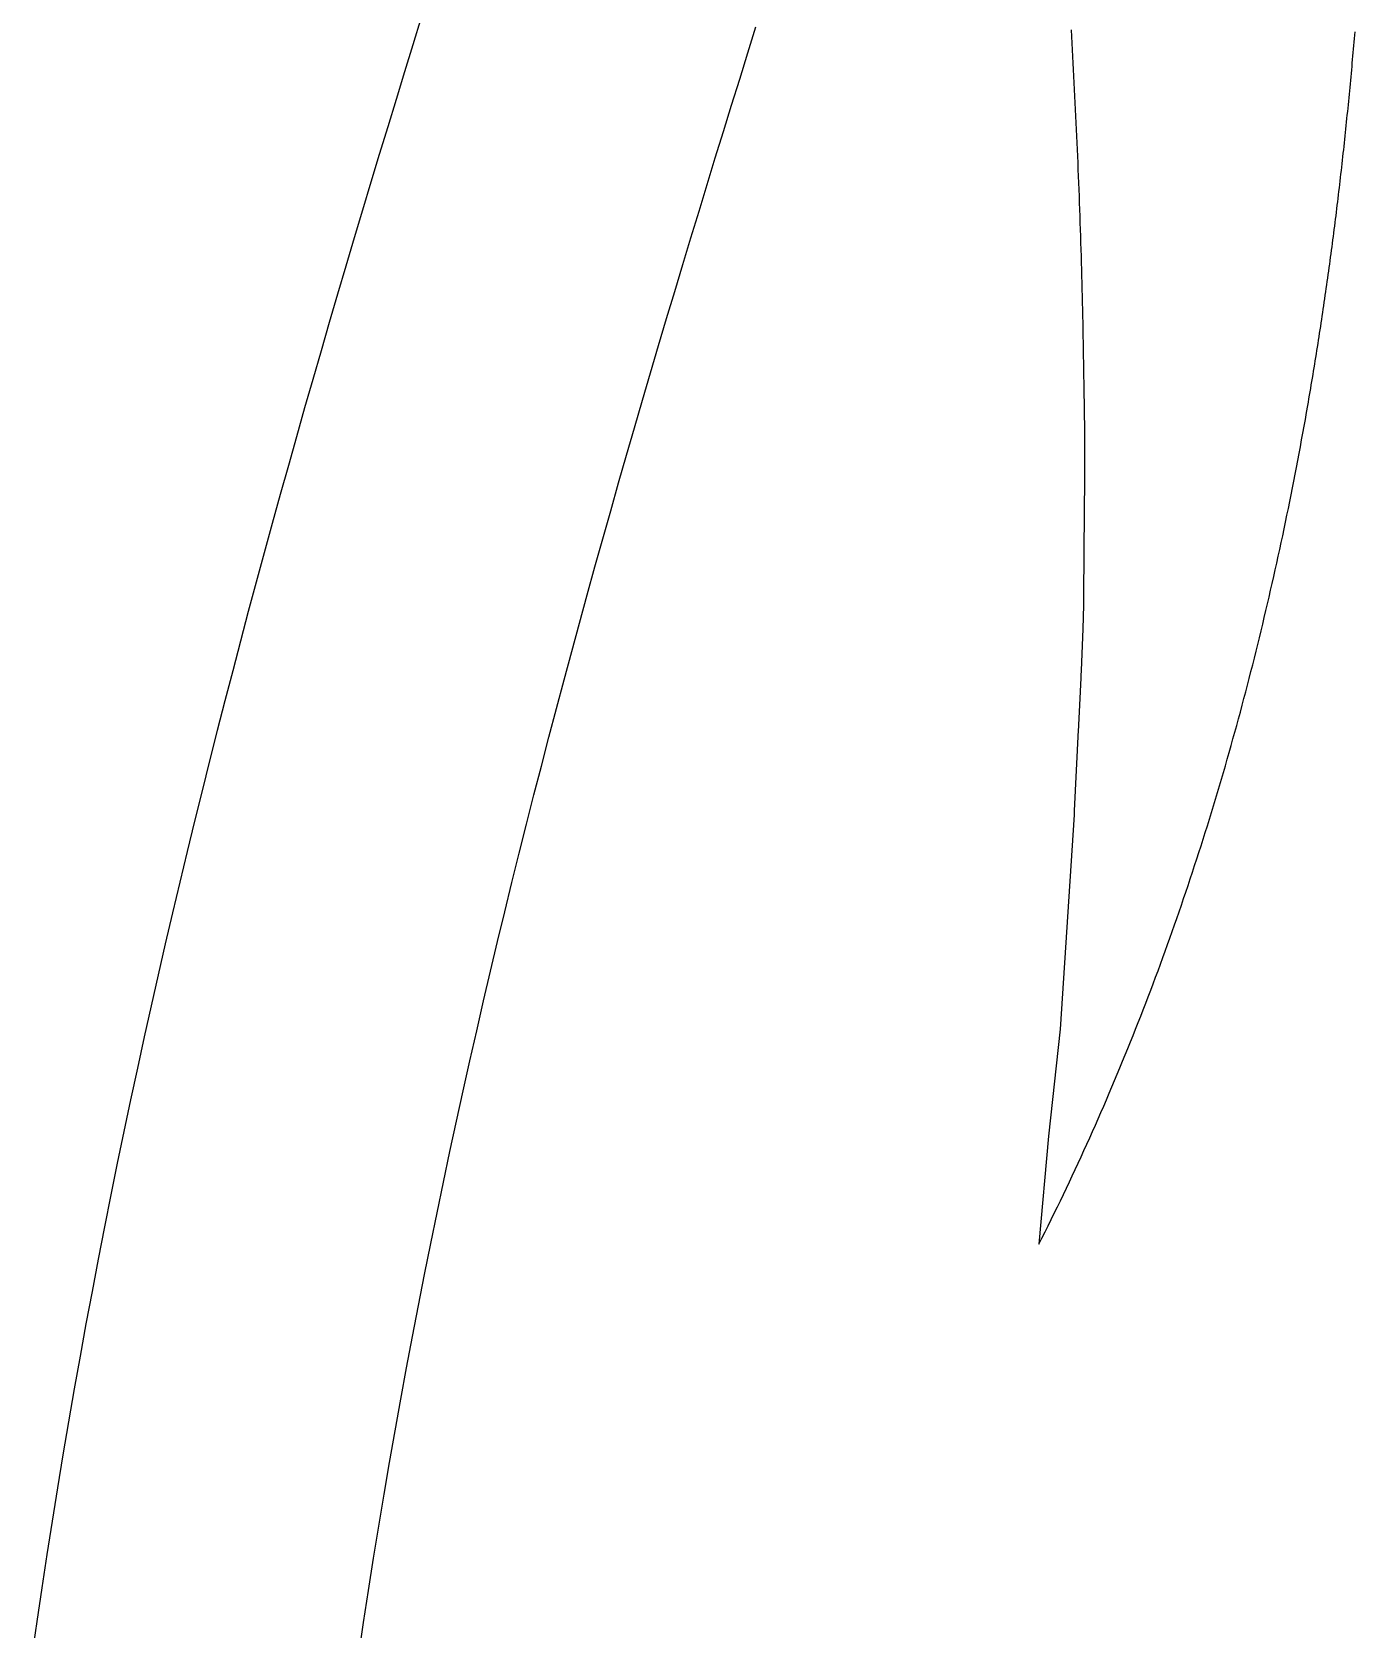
# Model space of a CAD drawing. Extents: x 5 to 105, y 2 to 136.
# Drawn here: x 12.19 to 17.6, y 72.68 to 79.2 of the extents above; entities that cross this region are included whole.
import ezdxf

# ---------------------------------------------------------------- set-up
doc = ezdxf.new("R2010")
doc.units = 0
doc.layers.get('0').update_dxf_attribs({"linetype": 'CONTINUOUS'})

msp = doc.modelspace()

# ---------------------------------------------------------------- linework, layer by layer
at = {"color": 7}
msp.add_lwpolyline([(16.4507, 76.0045), (16.3939, 75.1296), (16.3459, 74.6926), (16.3067, 74.2508)], dxfattribs=at)
for points in [[(13.7849, 79.2611, 0), (13.7506, 79.1501, 0), (13.7163, 79.0387, 0), (13.682, 78.9269, 0), (13.6478, 78.8146, 0), (13.6135, 78.7018, 0), (13.5793, 78.5886, 0), (13.5452, 78.475, 0), (13.5111, 78.3609, 0), (13.4771, 78.2463, 0), (13.4432, 78.1313, 0), (13.4093, 78.0158, 0), (13.3756, 77.8998, 0), (13.342, 77.7834, 0), (13.3085, 77.6665, 0), (13.2751, 77.5491, 0), (13.2419, 77.4313, 0), (13.2089, 77.3129, 0), (13.176, 77.1941, 0), (13.1433, 77.0748, 0), (13.1108, 76.955, 0), (13.0785, 76.8347, 0), (13.0464, 76.7139, 0), (13.0146, 76.5927, 0), (12.9829, 76.4709, 0), (12.9515, 76.3486, 0), (12.9204, 76.2258, 0), (12.8895, 76.1025, 0), (12.8589, 75.9787, 0), (12.8286, 75.8544, 0), (12.7986, 75.7296, 0), (12.7689, 75.6042, 0), (12.7395, 75.4783, 0), (12.7104, 75.3519, 0), (12.6817, 75.225, 0), (12.6533, 75.0976, 0), (12.6253, 74.9696, 0), (12.5977, 74.8411, 0), (12.5704, 74.712, 0), (12.5435, 74.5824, 0), (12.5171, 74.4523, 0), (12.491, 74.3216, 0), (12.4654, 74.1904, 0), (12.4402, 74.0586, 0), (12.4155, 73.9262, 0), (12.3912, 73.7933, 0), (12.3673, 73.6599, 0), (12.344, 73.5259, 0), (12.3211, 73.3913, 0), (12.2988, 73.2562, 0), (12.2769, 73.1205, 0), (12.2556, 72.9842, 0), (12.2348, 72.8473, 0), (12.2145, 72.7099, 0), (12.1948, 72.5719, 0)], [(13.5295, 72.5729, 0), (13.5492, 72.7055, 0), (13.5695, 72.8374, 0), (13.5902, 72.9688, 0), (13.6115, 73.0997, 0), (13.6332, 73.2301, 0), (13.6555, 73.3599, 0), (13.6782, 73.4892, 0), (13.7013, 73.6179, 0), (13.7249, 73.7462, 0), (13.749, 73.8739, 0), (13.7734, 74.0011, 0), (13.7983, 74.1277, 0), (13.8236, 74.2539, 0), (13.8493, 74.3795, 0), (13.8754, 74.5047, 0), (13.9018, 74.6293, 0), (13.9286, 74.7534, 0), (13.9558, 74.877, 0), (13.9833, 75.0001, 0), (14.0112, 75.1227, 0), (14.0394, 75.2448, 0), (14.0679, 75.3664, 0), (14.0967, 75.4875, 0), (14.1258, 75.6081, 0), (14.1552, 75.7283, 0), (14.1849, 75.8479, 0), (14.2148, 75.9671, 0), (14.245, 76.0858, 0), (14.2754, 76.204, 0), (14.306, 76.3217, 0), (14.3369, 76.4389, 0), (14.368, 76.5557, 0), (14.3993, 76.672, 0), (14.4308, 76.7879, 0), (14.4625, 76.9032, 0), (14.4943, 77.0181, 0), (14.5263, 77.1326, 0), (14.5585, 77.2466, 0), (14.5908, 77.3601, 0), (14.6232, 77.4732, 0), (14.6558, 77.5858, 0), (14.6884, 77.698, 0), (14.7212, 77.8098, 0), (14.7541, 77.921, 0), (14.787, 78.0319, 0), (14.82, 78.1423, 0), (14.8531, 78.2523, 0), (14.8862, 78.3618, 0), (14.9193, 78.4709, 0), (14.9525, 78.5796, 0), (14.9857, 78.6878, 0), (15.0189, 78.7956, 0), (15.0521, 78.903, 0), (15.0853, 79.01, 0), (15.1185, 79.1166, 0), (15.1516, 79.2227, 0)], [(16.4385, 79.211, 0), (16.4401, 79.1839, 0), (16.4416, 79.1567, 0), (16.4432, 79.1296, 0), (16.4446, 79.1025, 0), (16.4461, 79.0753, 0), (16.4476, 79.0482, 0), (16.449, 79.021, 0), (16.4504, 78.9939, 0), (16.4518, 78.9667, 0), (16.4532, 78.9395, 0), (16.4545, 78.9124, 0), (16.4558, 78.8852, 0), (16.4571, 78.858, 0), (16.4584, 78.8309, 0), (16.4597, 78.8037, 0), (16.4609, 78.7765, 0), (16.4621, 78.7494, 0), (16.4633, 78.7222, 0), (16.4644, 78.695, 0), (16.4656, 78.6678, 0), (16.4667, 78.6406, 0), (16.4678, 78.6134, 0), (16.4689, 78.5863, 0), (16.4699, 78.5591, 0), (16.471, 78.5319, 0), (16.472, 78.5047, 0), (16.4729, 78.4775, 0), (16.4739, 78.4503, 0), (16.4748, 78.4231, 0), (16.4758, 78.3959, 0), (16.4766, 78.3687, 0), (16.4775, 78.3414, 0), (16.4784, 78.3142, 0), (16.4792, 78.287, 0), (16.48, 78.2598, 0), (16.4807, 78.2326, 0), (16.4815, 78.2053, 0), (16.4822, 78.1781, 0), (16.4829, 78.1509, 0), (16.4836, 78.1237, 0), (16.4842, 78.0964, 0), (16.4849, 78.0692, 0), (16.4855, 78.0419, 0), (16.4861, 78.0147, 0), (16.4866, 77.9875, 0), (16.4872, 77.9602, 0), (16.4877, 77.933, 0), (16.4882, 77.9057, 0), (16.4886, 77.8784, 0), (16.4891, 77.8512, 0), (16.4895, 77.8239, 0), (16.4899, 77.7967, 0), (16.4902, 77.7694, 0), (16.4906, 77.7421, 0)], [(17.4053, 77.6762, 0), (17.4077, 77.6902, 0), (17.4102, 77.7043, 0), (17.4126, 77.7183, 0), (17.415, 77.7324, 0), (17.4174, 77.7464, 0), (17.4198, 77.7605, 0), (17.4221, 77.7745, 0), (17.4245, 77.7886, 0), (17.4268, 77.8026, 0), (17.4291, 77.8167, 0), (17.4315, 77.8308, 0), (17.4338, 77.8448, 0), (17.436, 77.8589, 0), (17.4383, 77.873, 0), (17.4406, 77.8871, 0), (17.4428, 77.9011, 0), (17.445, 77.9152, 0), (17.4473, 77.9293, 0), (17.4495, 77.9434, 0), (17.4517, 77.9575, 0), (17.4538, 77.9716, 0), (17.456, 77.9857, 0), (17.4582, 77.9997, 0), (17.4603, 78.0138, 0), (17.4624, 78.0279, 0), (17.4646, 78.042, 0), (17.4667, 78.0561, 0), (17.4687, 78.0702, 0), (17.4708, 78.0843, 0), (17.4729, 78.0984, 0), (17.4749, 78.1126, 0), (17.477, 78.1267, 0), (17.479, 78.1408, 0), (17.481, 78.1549, 0), (17.483, 78.169, 0), (17.485, 78.1831, 0), (17.487, 78.1972, 0), (17.489, 78.2114, 0), (17.4909, 78.2255, 0), (17.4929, 78.2396, 0), (17.4948, 78.2537, 0), (17.4967, 78.2679, 0), (17.4986, 78.282, 0), (17.5005, 78.2961, 0), (17.5024, 78.3103, 0), (17.5043, 78.3244, 0), (17.5061, 78.3385, 0), (17.508, 78.3527, 0), (17.5098, 78.3668, 0), (17.5116, 78.3809, 0), (17.5134, 78.3951, 0), (17.5152, 78.4092, 0), (17.517, 78.4234, 0), (17.5188, 78.4375, 0), (17.5206, 78.4517, 0), (17.5223, 78.4658, 0), (17.5241, 78.48, 0), (17.5258, 78.4941, 0), (17.5275, 78.5083, 0), (17.5292, 78.5224, 0), (17.5309, 78.5366, 0), (17.5326, 78.5507, 0), (17.5343, 78.5649, 0), (17.5359, 78.5791, 0), (17.5376, 78.5932, 0), (17.5392, 78.6074, 0), (17.5408, 78.6216, 0), (17.5425, 78.6357, 0), (17.5441, 78.6499, 0), (17.5457, 78.6641, 0), (17.5472, 78.6782, 0), (17.5488, 78.6924, 0), (17.5504, 78.7066, 0), (17.5519, 78.7207, 0), (17.5535, 78.7349, 0), (17.555, 78.7491, 0), (17.5565, 78.7633, 0), (17.558, 78.7774, 0), (17.5595, 78.7916, 0), (17.561, 78.8058, 0), (17.5625, 78.82, 0), (17.5639, 78.8342, 0), (17.5654, 78.8484, 0), (17.5668, 78.8625, 0), (17.5683, 78.8767, 0), (17.5697, 78.8909, 0), (17.5711, 78.9051, 0), (17.5725, 78.9193, 0), (17.5739, 78.9335, 0), (17.5753, 78.9477, 0), (17.5766, 78.9619, 0), (17.578, 78.976, 0), (17.5794, 78.9902, 0), (17.5807, 79.0044, 0), (17.582, 79.0186, 0), (17.5833, 79.0328, 0), (17.5847, 79.047, 0), (17.586, 79.0612, 0), (17.5872, 79.0754, 0), (17.5885, 79.0896, 0), (17.5898, 79.1038, 0), (17.5911, 79.118, 0), (17.5923, 79.1322, 0), (17.5935, 79.1464, 0), (17.5948, 79.1606, 0), (17.596, 79.1748, 0), (17.5972, 79.189, 0), (17.5984, 79.2032, 0)], [(16.4906, 77.7421, 0), (16.4907, 77.7353, 0), (16.4909, 77.7285, 0), (16.491, 77.7216, 0), (16.4912, 77.7148, 0), (16.4913, 77.708, 0), (16.4915, 77.7012, 0), (16.4916, 77.6943, 0), (16.4917, 77.6875, 0), (16.4918, 77.6807, 0), (16.492, 77.6739, 0), (16.4921, 77.667, 0), (16.4922, 77.6602, 0), (16.4923, 77.6534, 0), (16.4924, 77.6466, 0), (16.4925, 77.6398, 0), (16.4926, 77.6329, 0), (16.4926, 77.6261, 0), (16.4927, 77.6193, 0), (16.4928, 77.6125, 0), (16.4929, 77.6056, 0), (16.4929, 77.5988, 0), (16.493, 77.592, 0), (16.493, 77.5852, 0), (16.4931, 77.5783, 0), (16.4931, 77.5715, 0), (16.4932, 77.5647, 0), (16.4932, 77.5579, 0), (16.4933, 77.5511, 0), (16.4933, 77.5442, 0), (16.4933, 77.5374, 0), (16.4934, 77.5306, 0), (16.4934, 77.5238, 0), (16.4934, 77.5169, 0), (16.4934, 77.5101, 0), (16.4934, 77.5033, 0), (16.4935, 77.4965, 0), (16.4935, 77.4896, 0), (16.4935, 77.4828, 0), (16.4935, 77.476, 0), (16.4935, 77.4692, 0), (16.4935, 77.4623, 0), (16.4935, 77.4555, 0), (16.4934, 77.4487, 0), (16.4934, 77.4419, 0), (16.4934, 77.435, 0), (16.4934, 77.4282, 0), (16.4934, 77.4214, 0), (16.4934, 77.4146, 0), (16.4933, 77.4077, 0), (16.4933, 77.4009, 0), (16.4933, 77.3941, 0), (16.4932, 77.3873, 0), (16.4932, 77.3804, 0), (16.4932, 77.3736, 0), (16.4931, 77.3668, 0), (16.4931, 77.36, 0), (16.4931, 77.3531, 0), (16.493, 77.3463, 0), (16.493, 77.3395, 0), (16.4929, 77.3327, 0), (16.4929, 77.3258, 0), (16.4928, 77.319, 0), (16.4928, 77.3122, 0), (16.4927, 77.3053, 0), (16.4927, 77.2985, 0), (16.4926, 77.2917, 0), (16.4926, 77.2849, 0), (16.4925, 77.278, 0), (16.4925, 77.2712, 0), (16.4924, 77.2644, 0), (16.4923, 77.2575, 0), (16.4923, 77.2507, 0), (16.4922, 77.2439, 0), (16.4922, 77.237, 0), (16.4921, 77.2302, 0), (16.492, 77.2234, 0), (16.492, 77.2165, 0), (16.4919, 77.2097, 0), (16.4918, 77.2029, 0), (16.4918, 77.196, 0), (16.4917, 77.1892, 0), (16.4916, 77.1824, 0), (16.4916, 77.1755, 0), (16.4915, 77.1687, 0), (16.4915, 77.1619, 0), (16.4914, 77.155, 0), (16.4913, 77.1482, 0), (16.4913, 77.1413, 0), (16.4912, 77.1345, 0), (16.4911, 77.1277, 0), (16.4911, 77.1208, 0), (16.491, 77.114, 0), (16.4909, 77.1072, 0), (16.4909, 77.1003, 0), (16.4908, 77.0935, 0), (16.4908, 77.0866, 0), (16.4907, 77.0798, 0), (16.4907, 77.0729, 0), (16.4906, 77.0661, 0), (16.4905, 77.0593, 0), (16.4905, 77.0524, 0), (16.4904, 77.0456, 0), (16.4904, 77.0387, 0), (16.4903, 77.0319, 0), (16.4903, 77.025, 0), (16.4902, 77.0182, 0), (16.4902, 77.0113, 0), (16.4901, 77.0045, 0), (16.4901, 76.9976, 0), (16.4901, 76.9908, 0), (16.49, 76.9839, 0), (16.49, 76.9771, 0), (16.4899, 76.9702, 0), (16.4899, 76.9634, 0), (16.4899, 76.9565, 0), (16.4899, 76.9497, 0), (16.4898, 76.9428, 0), (16.4898, 76.936, 0), (16.4898, 76.9291, 0), (16.4898, 76.9223, 0), (16.4897, 76.9154, 0), (16.4897, 76.9086, 0), (16.4897, 76.9017, 0), (16.4897, 76.8948, 0), (16.4897, 76.888, 0), (16.4897, 76.8811, 0), (16.4897, 76.8743, 0)], [(16.3067, 74.2508, 0), (16.3195, 74.2761, 0), (16.3322, 74.3014, 0), (16.3449, 74.3268, 0), (16.3575, 74.3522, 0), (16.37, 74.3777, 0), (16.3825, 74.4031, 0), (16.3949, 74.4286, 0), (16.4072, 74.4542, 0), (16.4194, 74.4798, 0), (16.4316, 74.5054, 0), (16.4436, 74.531, 0), (16.4557, 74.5567, 0), (16.4676, 74.5824, 0), (16.4795, 74.6082, 0), (16.4913, 74.6339, 0), (16.503, 74.6598, 0), (16.5147, 74.6856, 0), (16.5263, 74.7115, 0), (16.5378, 74.7374, 0), (16.5493, 74.7633, 0), (16.5607, 74.7893, 0), (16.572, 74.8153, 0), (16.5832, 74.8413, 0), (16.5944, 74.8674, 0), (16.6055, 74.8935, 0), (16.6166, 74.9196, 0), (16.6275, 74.9458, 0), (16.6384, 74.972, 0), (16.6493, 74.9982, 0), (16.66, 75.0244, 0), (16.6707, 75.0507, 0), (16.6814, 75.077, 0), (16.6919, 75.1033, 0), (16.7024, 75.1297, 0), (16.7129, 75.1561, 0), (16.7232, 75.1825, 0), (16.7335, 75.209, 0), (16.7437, 75.2354, 0), (16.7539, 75.2619, 0), (16.764, 75.2885, 0), (16.774, 75.315, 0), (16.784, 75.3416, 0), (16.7939, 75.3682, 0), (16.8037, 75.3949, 0), (16.8135, 75.4215, 0), (16.8232, 75.4482, 0), (16.8328, 75.4749, 0), (16.8424, 75.5017, 0), (16.8519, 75.5284, 0), (16.8613, 75.5552, 0), (16.8707, 75.582, 0), (16.88, 75.6089, 0), (16.8892, 75.6357, 0), (16.8984, 75.6626, 0), (16.9075, 75.6895, 0), (16.9166, 75.7165, 0), (16.9255, 75.7434, 0), (16.9345, 75.7704, 0), (16.9433, 75.7974, 0), (16.9521, 75.8245, 0), (16.9609, 75.8515, 0), (16.9695, 75.8786, 0), (16.9781, 75.9057, 0), (16.9867, 75.9328, 0), (16.9951, 75.9599, 0), (17.0036, 75.9871, 0), (17.0119, 76.0143, 0), (17.0202, 76.0415, 0), (17.0284, 76.0687, 0), (17.0366, 76.096, 0), (17.0447, 76.1232, 0), (17.0528, 76.1505, 0), (17.0607, 76.1778, 0), (17.0687, 76.2052, 0), (17.0765, 76.2325, 0), (17.0843, 76.2599, 0), (17.0921, 76.2873, 0), (17.0998, 76.3147, 0), (17.1074, 76.3421, 0), (17.1149, 76.3695, 0), (17.1224, 76.397, 0), (17.1299, 76.4245, 0), (17.1373, 76.452, 0), (17.1446, 76.4795, 0), (17.1518, 76.507, 0), (17.159, 76.5346, 0), (17.1662, 76.5621, 0), (17.1733, 76.5897, 0), (17.1803, 76.6173, 0), (17.1873, 76.6449, 0), (17.1942, 76.6726, 0), (17.201, 76.7002, 0), (17.2078, 76.7279, 0), (17.2145, 76.7556, 0), (17.2212, 76.7833, 0), (17.2278, 76.811, 0), (17.2344, 76.8387, 0), (17.2409, 76.8664, 0), (17.2473, 76.8942, 0), (17.2537, 76.9219, 0), (17.2601, 76.9497, 0), (17.2663, 76.9775, 0), (17.2726, 77.0053, 0), (17.2787, 77.0332, 0), (17.2848, 77.061, 0), (17.2909, 77.0888, 0), (17.2969, 77.1167, 0), (17.3028, 77.1446, 0), (17.3087, 77.1724, 0), (17.3145, 77.2003, 0), (17.3203, 77.2282, 0), (17.326, 77.2562, 0), (17.3317, 77.2841, 0), (17.3373, 77.312, 0), (17.3428, 77.34, 0), (17.3483, 77.3679, 0), (17.3538, 77.3959, 0), (17.3592, 77.4239, 0), (17.3645, 77.4519, 0), (17.3698, 77.4799, 0), (17.375, 77.5079, 0), (17.3802, 77.5359, 0), (17.3853, 77.564, 0), (17.3904, 77.592, 0), (17.3954, 77.62, 0), (17.4004, 77.6481, 0), (17.4053, 77.6762, 0)], [(16.4897, 76.8743, 0), (16.4895, 76.8674, 0), (16.4894, 76.8606, 0), (16.4892, 76.8537, 0), (16.489, 76.8469, 0), (16.4888, 76.8401, 0), (16.4886, 76.8332, 0), (16.4884, 76.8264, 0), (16.4882, 76.8196, 0), (16.488, 76.8127, 0), (16.4878, 76.8059, 0), (16.4876, 76.799, 0), (16.4874, 76.7922, 0), (16.4872, 76.7854, 0), (16.487, 76.7785, 0), (16.4867, 76.7717, 0), (16.4865, 76.7649, 0), (16.4863, 76.758, 0), (16.486, 76.7512, 0), (16.4858, 76.7443, 0), (16.4855, 76.7375, 0), (16.4853, 76.7307, 0), (16.485, 76.7238, 0), (16.4848, 76.717, 0), (16.4845, 76.7102, 0), (16.4843, 76.7033, 0), (16.484, 76.6965, 0), (16.4837, 76.6896, 0), (16.4835, 76.6828, 0), (16.4832, 76.676, 0), (16.4829, 76.6691, 0), (16.4826, 76.6623, 0), (16.4824, 76.6555, 0), (16.4821, 76.6486, 0), (16.4818, 76.6418, 0), (16.4815, 76.6349, 0), (16.4812, 76.6281, 0), (16.4809, 76.6213, 0), (16.4806, 76.6144, 0), (16.4803, 76.6076, 0), (16.48, 76.6007, 0), (16.4797, 76.5939, 0), (16.4794, 76.5871, 0), (16.4791, 76.5802, 0), (16.4788, 76.5734, 0), (16.4785, 76.5666, 0), (16.4781, 76.5597, 0), (16.4778, 76.5529, 0), (16.4775, 76.546, 0), (16.4772, 76.5392, 0), (16.4769, 76.5324, 0), (16.4765, 76.5255, 0), (16.4762, 76.5187, 0), (16.4759, 76.5118, 0), (16.4755, 76.505, 0), (16.4752, 76.4981, 0), (16.4749, 76.4913, 0), (16.4745, 76.4845, 0), (16.4742, 76.4776, 0), (16.4739, 76.4708, 0), (16.4735, 76.4639, 0), (16.4732, 76.4571, 0), (16.4728, 76.4502, 0), (16.4725, 76.4434, 0), (16.4722, 76.4366, 0), (16.4718, 76.4297, 0), (16.4715, 76.4229, 0), (16.4711, 76.416, 0), (16.4708, 76.4092, 0), (16.4704, 76.4023, 0), (16.4701, 76.3955, 0), (16.4697, 76.3886, 0), (16.4694, 76.3818, 0), (16.469, 76.375, 0), (16.4687, 76.3681, 0), (16.4683, 76.3613, 0), (16.468, 76.3544, 0), (16.4676, 76.3476, 0), (16.4673, 76.3407, 0), (16.4669, 76.3339, 0), (16.4665, 76.327, 0), (16.4662, 76.3202, 0), (16.4658, 76.3133, 0), (16.4655, 76.3065, 0), (16.4651, 76.2996, 0), (16.4648, 76.2928, 0), (16.4644, 76.2859, 0), (16.4641, 76.2791, 0), (16.4637, 76.2722, 0), (16.4634, 76.2653, 0), (16.463, 76.2585, 0), (16.4627, 76.2516, 0), (16.4623, 76.2448, 0), (16.4619, 76.2379, 0), (16.4616, 76.2311, 0), (16.4612, 76.2242, 0), (16.4609, 76.2174, 0), (16.4605, 76.2105, 0), (16.4602, 76.2036, 0), (16.4598, 76.1968, 0), (16.4595, 76.1899, 0), (16.4592, 76.1831, 0), (16.4588, 76.1762, 0), (16.4585, 76.1693, 0), (16.4581, 76.1625, 0), (16.4578, 76.1556, 0), (16.4574, 76.1487, 0), (16.4571, 76.1419, 0), (16.4568, 76.135, 0), (16.4564, 76.1282, 0), (16.4561, 76.1213, 0), (16.4558, 76.1144, 0), (16.4554, 76.1076, 0), (16.4551, 76.1007, 0), (16.4548, 76.0938, 0), (16.4545, 76.087, 0), (16.4541, 76.0801, 0), (16.4538, 76.0732, 0), (16.4535, 76.0663, 0), (16.4532, 76.0595, 0), (16.4528, 76.0526, 0), (16.4525, 76.0457, 0), (16.4522, 76.0388, 0), (16.4519, 76.032, 0), (16.4516, 76.0251, 0), (16.4513, 76.0182, 0), (16.451, 76.0113, 0), (16.4507, 76.0045, 0)]]:
    msp.add_polyline3d(points, dxfattribs=at)

doc.saveas('drawing.dxf')
